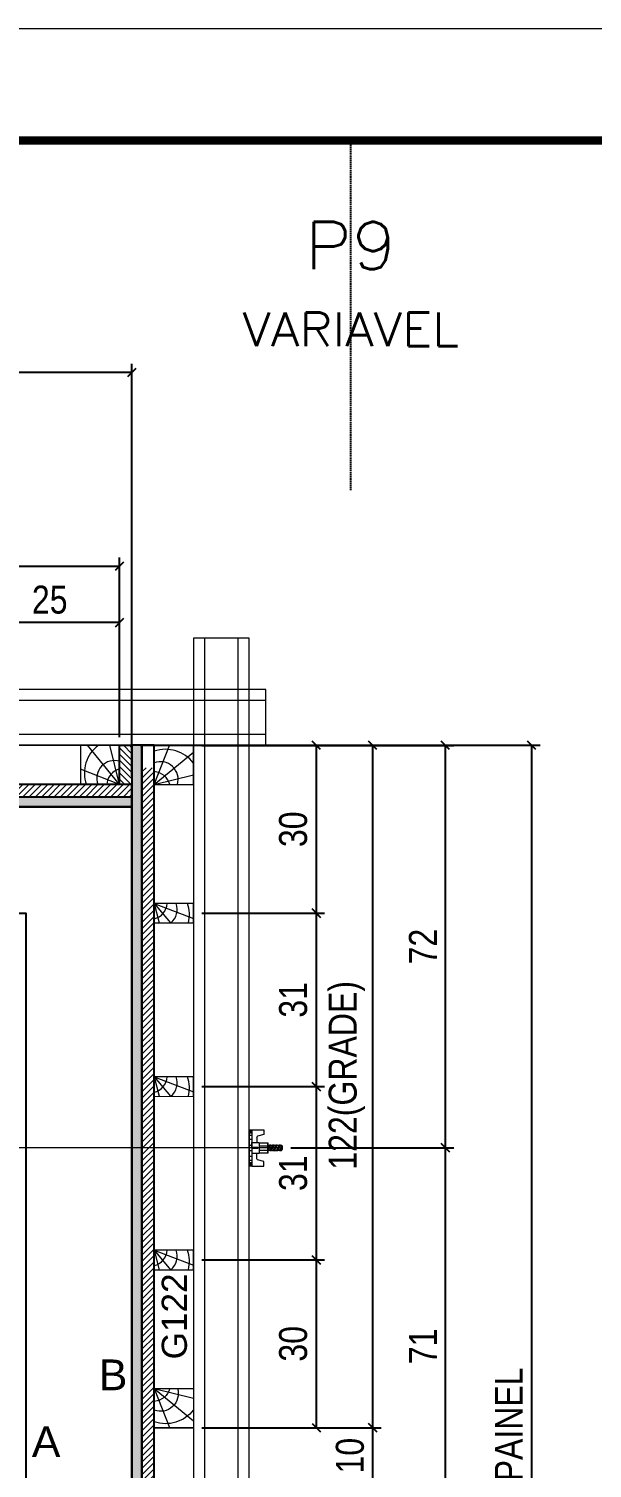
# Model space of a CAD drawing. Header units: millimetres. Extents: x 1945 to 8225, y 304 to 15137.
# Drawn here: x 5884 to 6086, y 11177 to 11691 of the extents above; entities that cross this region are included whole.
import ezdxf
from ezdxf.enums import TextEntityAlignment as Align

# ---------------------------------------------------------------- set-up
doc = ezdxf.new("R2010")
doc.units = ezdxf.units.MM
doc.linetypes.add('DASHED', pattern=[0.75, 0.5, -0.25])
doc.linetypes.add('HIDDEN', pattern=[0.375, 0.25, -0.125])
for name, color, linetype in [('CHAPA', 1, 'Continuous'), ('COTA', 241, 'Continuous'), ('MEIO_PONT', 93, 'Continuous'), ('Painéis', 200, 'Continuous'), ('SARRAFO', 251, 'Continuous'), ('Texto de Titulo', 7, 'Continuous'), ('Texto Qtd Sarr', 242, 'Continuous'), ('TEXTO_GERAL', 7, 'Continuous')]:
    doc.layers.add(name, color=color, linetype=linetype)
for name, color, linetype, lineweight in [('CONCRETO', 251, 'Continuous', 25), ('Folhas', 255, 'Continuous', 9), ('Hachura', 251, 'Continuous', 9), ('Madeira', 126, 'Continuous', 18), ('Perfil Metálico', 224, 'Continuous', 18), ('SARRAFO DE PRESSAO', 251, 'DASHED', 9), ('Texto Seção', 7, 'Continuous', 15)]:
    doc.layers.add(name, color=color, linetype=linetype, lineweight=lineweight)
doc.styles.add('ARIAL', font='arial.ttf')
doc.styles.add('COTA TECNICA 2X', font='techl___.ttf', dxfattribs={"height": 10})
doc.styles.add('ROMANS', font='romans.shx')
doc.styles.add('SANSSERIF', font='sas_____.pfb')
doc.dimstyles.new('Cota Seção interna', dxfattribs={"dimtxt": 7, "dimasz": 6, "dimexe": 0.18, "dimexo": 2, "dimgap": -4, "dimtad": 3, "dimdec": 1, "dimlfac": 0.5, "dimzin": 12, "dimdsep": 46, "dimtxsty": 'ROMANS', "dimblk": 'ARCHTICK', "dimcen": 0.09, "dimse1": 1, "dimse2": 1, "dimsd1": 1, "dimsd2": 1, "dimclrd": 180, "dimclre": 5, "dimclrt": 1, "dimadec": 0, "dimazin": 3, "dimtfac": 1, "dimtdec": 1, "dimtofl": 0, "dimtmove": 0, "dimatfit": 3, "dimldrblk": 'ARCHTICK', "dimfxl": 1, "dimtolj": 1, "dimtzin": 0, "dimarcsym": 0})
doc.dimstyles.new('SECAO PILAR', dxfattribs={"dimtxt": 10, "dimasz": 3, "dimexe": 3, "dimexo": 3, "dimgap": 3, "dimtad": 1, "dimdec": 1, "dimlfac": 0.5, "dimzin": 12, "dimdsep": 46, "dimtxsty": 'COTA TECNICA 2X', "dimblk1": 'OBLIQUE', "dimblk2": 'OBLIQUE', "dimsah": 1, "dimcen": 0.9, "dimclrd": 256, "dimclre": 256, "dimclrt": 256, "dimadec": 1, "dimazin": 3, "dimtfac": 1, "dimtdec": 1, "dimtmove": 0, "dimatfit": 3, "dimfxl": 1, "dimtolj": 1, "dimtzin": 12, "dimarcsym": 0})

# ---------------------------------------------------------------- blocks, each defined once
blk = doc.blocks.new('9999999999')
at = {"layer": 'Folhas'}
blk.add_lwpolyline([(98138.98, 34190.21), (99623.98, 34190.21), (99623.98, 35240.21), (98138.98, 35240.21)], close=True, dxfattribs=at)
at = {"layer": 'Folhas', "color": 30, "const_width": 3}
blk.add_lwpolyline([(98213.98, 34230.21), (99583.98, 34230.21), (99583.98, 35200.21), (98213.98, 35200.21)], close=True, dxfattribs=at)
blk = doc.blocks.new('titulo1')
at = {"layer": 'Defpoints', "color": 252, "linetype": 'HIDDEN', "ltscale": 2}
blk.add_line((0, 0), (0, 125), dxfattribs=at)
at = {"layer": 'Defpoints', "style": 'ROMANS', "oblique": 15}
blk.add_attdef('FOLHA', text='', height=10, dxfattribs=at).set_placement((0, 15.58), align=Align.MIDDLE_CENTER)
at = {"layer": 'Texto Qtd Sarr', "color": 3, "style": 'ROMANS', "oblique": 15}
for tag, height, p in [('TITULO', 17, (0, 71.45)), ('SEÇÃO', 12, (0, 41.55))]:
    blk.add_attdef(tag, text='', height=height, dxfattribs=at).set_placement(p, align=Align.MIDDLE_CENTER)
blk = doc.blocks.new('_Oblique')
at = {"color": 0, "linetype": 'ByBlock', "lineweight": -2}
blk.add_line((-0.5, -0.5), (0.5, 0.5), dxfattribs=at)
blk = doc.blocks.new('*D550')
at = {"layer": 'COTA', "lineweight": -2, "transparency": 16777216}
for p, q in [((5599.02, 11424.19), (5599.02, 11571.55)), ((5921.02, 11424.15), (5921.02, 11571.55)), ((5599.02, 11568.55), (5921.02, 11568.55))]:
    blk.add_line(p, q, dxfattribs=at)
at = {"layer": 'Defpoints', "color": 0, "transparency": 16777216}
for p in [(5921.02, 11568.55), (5599.02, 11421.19), (5921.02, 11421.15)]:
    blk.add_point(p, dxfattribs=at)
at = {"layer": 'COTA', "lineweight": -2, "transparency": 16777216, "xscale": 3, "yscale": 3, "zscale": 3, "rotation": 180}
blk.add_blockref('_Oblique', (5599.02, 11568.55), dxfattribs=at)
at = {"layer": 'COTA', "lineweight": -2, "transparency": 16777216, "xscale": 3, "yscale": 3, "zscale": 3}
blk.add_blockref('_Oblique', (5921.02, 11568.55), dxfattribs=at)
at = {"layer": 'COTA', "transparency": 16777216, "insert": (5760.02, 11576.66), "char_height": 10, "attachment_point": 5, "style": 'COTA TECNICA 2X'}
blk.add_mtext('\\A1;161 PAINEL', dxfattribs=at)
blk = doc.blocks.new('*D554')
at = {"layer": 'COTA', "linetype": 'ByBlock', "lineweight": -2, "transparency": 16777216}
for p, q in [((5977.83, 11291.22), (6036.19, 11291.22)), ((6033.19, 11149.22), (6033.19, 11291.22)), ((5977.83, 11149.22), (6036.19, 11149.22))]:
    blk.add_line(p, q, dxfattribs=at)
at = {"layer": 'Defpoints', "color": 0, "linetype": 'ByBlock', "transparency": 16777216}
for p in [(5974.83, 11291.22), (6033.19, 11291.22), (5974.83, 11149.22)]:
    blk.add_point(p, dxfattribs=at)
at = {"layer": 'COTA', "linetype": 'ByBlock', "lineweight": -2, "transparency": 16777216, "xscale": 3, "yscale": 3, "zscale": 3}
for p, rotation in [((6033.19, 11291.22), 90), ((6033.19, 11149.22), 270)]:
    blk.add_blockref('_Oblique', p, dxfattribs=dict(at, rotation=rotation))
at = {"layer": 'COTA', "linetype": 'ByBlock', "transparency": 16777216, "insert": (6025.12, 11220.22), "char_height": 10, "attachment_point": 5, "rotation": 90, "style": 'COTA TECNICA 2X'}
blk.add_mtext('\\A1;71', dxfattribs=at)
blk = doc.blocks.new('*D555')
at = {"layer": 'COTA', "linetype": 'ByBlock', "lineweight": -2, "transparency": 16777216}
for p, q in [((5924.02, 11435.15), (6067.04, 11435.15)), ((6064.04, 10927.15), (6064.04, 11435.15)), ((5924.02, 10927.15), (6067.04, 10927.15))]:
    blk.add_line(p, q, dxfattribs=at)
at = {"layer": 'Defpoints', "color": 0, "linetype": 'ByBlock', "transparency": 16777216}
for p in [(5921.02, 11435.15), (6064.04, 11435.15), (5921.02, 10927.15)]:
    blk.add_point(p, dxfattribs=at)
at = {"layer": 'COTA', "linetype": 'ByBlock', "lineweight": -2, "transparency": 16777216, "xscale": 3, "yscale": 3, "zscale": 3}
for p, rotation in [((6064.04, 11435.15), 90), ((6064.04, 10927.15), 270)]:
    blk.add_blockref('_Oblique', p, dxfattribs=dict(at, rotation=rotation))
at = {"layer": 'COTA', "linetype": 'ByBlock', "transparency": 16777216, "insert": (6055.93, 11181.15), "char_height": 10, "attachment_point": 5, "rotation": 90, "style": 'COTA TECNICA 2X'}
blk.add_mtext('\\A1;254 PAINEL', dxfattribs=at)
blk = doc.blocks.new('*D556')
at = {"layer": 'COTA', "color": 180, "lineweight": -2, "transparency": 16777216}
for p, q in [((5729.67, 11411.52), (5704.67, 11411.52)), ((5704.67, 11411.52), (5704.67, 11396.52)), ((5729.67, 11396.52), (5729.67, 11411.52)), ((5704.67, 11396.52), (5729.67, 11396.52))]:
    blk.add_line(p, q, dxfattribs=at)
at = {"layer": 'Defpoints', "color": 0, "transparency": 16777216}
for p in [(5621.02, 11413.15), (5921.02, 11413.15), (5921.02, 11392.52)]:
    blk.add_point(p, dxfattribs=at)
at = {"layer": 'COTA', "color": 1, "transparency": 16777216, "insert": (5717.17, 11404.02), "char_height": 7, "attachment_point": 5, "style": 'ROMANS'}
blk.add_mtext('\\A1;150', dxfattribs=at)
blk = doc.blocks.new('_ArchTick')
at = {"color": 0, "linetype": 'ByBlock', "const_width": 0.15}
blk.add_lwpolyline([(-0.5, -0.5), (0.5, 0.5)], dxfattribs=at)
blk = doc.blocks.new('*D557')
at = {"layer": 'COTA', "color": 180, "lineweight": -2, "transparency": 16777216}
for p, q in [((5917.02, 11167.51), (5902.02, 11167.51)), ((5902.02, 11167.51), (5902.02, 11141.51)), ((5917.02, 11141.51), (5917.02, 11167.51)), ((5902.02, 11141.51), (5917.02, 11141.51))]:
    blk.add_line(p, q, dxfattribs=at)
at = {"layer": 'Defpoints', "color": 0, "transparency": 16777216}
for p in [(5921.02, 11413.15), (5921.02, 10949.15), (5921.02, 10949.15)]:
    blk.add_point(p, dxfattribs=at)
at = {"layer": 'COTA', "color": 1, "transparency": 16777216, "insert": (5909.52, 11154.51), "char_height": 7, "attachment_point": 5, "rotation": 90, "style": 'ROMANS'}
blk.add_mtext('\\A1;232', dxfattribs=at)
blk = doc.blocks.new('*D563')
at = {"layer": 'COTA', "linetype": 'ByBlock', "lineweight": -2, "transparency": 16777216}
for p, q in [((5946.01, 11435.13), (6036.19, 11435.13)), ((6033.19, 11291.22), (6033.19, 11435.13)), ((5977.83, 11291.22), (6036.19, 11291.22))]:
    blk.add_line(p, q, dxfattribs=at)
at = {"layer": 'Defpoints', "color": 0, "linetype": 'ByBlock', "transparency": 16777216}
for p in [(5943.01, 11435.13), (6033.19, 11435.13), (5974.83, 11291.22)]:
    blk.add_point(p, dxfattribs=at)
at = {"layer": 'COTA', "linetype": 'ByBlock', "lineweight": -2, "transparency": 16777216, "xscale": 3, "yscale": 3, "zscale": 3}
for p, rotation in [((6033.19, 11435.13), 90), ((6033.19, 11291.22), 270)]:
    blk.add_blockref('_Oblique', p, dxfattribs=dict(at, rotation=rotation))
at = {"layer": 'COTA', "linetype": 'ByBlock', "transparency": 16777216, "insert": (6025.12, 11363.17), "char_height": 10, "attachment_point": 5, "rotation": 90, "style": 'COTA TECNICA 2X'}
blk.add_mtext('\\A1;72', dxfattribs=at)
blk = doc.blocks.new('*D568')
at = {"layer": 'COTA', "color": 180, "lineweight": -2, "transparency": 16777216}
for p, q in [((5900.25, 11123.15), (5885.25, 11123.15)), ((5885.25, 11123.15), (5885.25, 11097.15)), ((5900.25, 11097.15), (5900.25, 11123.15)), ((5885.25, 11097.15), (5900.25, 11097.15))]:
    blk.add_line(p, q, dxfattribs=at)
at = {"layer": 'Defpoints', "color": 0, "transparency": 16777216}
for p in [(5883.02, 11375.15), (5883.02, 10949.15), (5904.25, 10949.15)]:
    blk.add_point(p, dxfattribs=at)
at = {"layer": 'COTA', "color": 1, "transparency": 16777216, "insert": (5892.75, 11110.15), "char_height": 7, "attachment_point": 5, "rotation": 90, "style": 'ROMANS'}
blk.add_mtext('\\A1;213', dxfattribs=at)
blk = doc.blocks.new('PONTALETE')
at = {"layer": 'Madeira'}
for q in [(2.71, 7), (7, 5.76), (7, 1.74)]:
    blk.add_line((0, 0), q, dxfattribs=at)
blk.add_lwpolyline([(0, 0), (7, 0), (7, 7), (0, 7)], close=True, dxfattribs=at)
for centre, radius, start, end in [((2.04, 0.06), 6.23, 37.2818, 109.0913), ((1.09, 0.9), 3.19, 343.603, 109.9847), ((-0.21, -0.78), 3.09, 14.6322, 86.0383)]:
    blk.add_arc(centre, radius, start, end, dxfattribs=at)
blk = doc.blocks.new('MEIO PONTALETE')
at = {"layer": 'Madeira'}
for q in [(2.71, 7), (3.5, 2.88), (3.5, 0.87)]:
    blk.add_line((0, 0), q, dxfattribs=at)
blk.add_lwpolyline([(0, 0), (3.5, 0), (3.5, 7), (0, 7)], close=True, dxfattribs=at)
for centre, radius, start, end in [((2.04, 0.06), 6.23, 76.4499, 109.0913), ((1.09, 0.9), 3.19, 40.9063, 109.9847), ((-0.21, -0.78), 3.09, 14.6322, 86.0383)]:
    blk.add_arc(centre, radius, start, end, dxfattribs=at)
blk = doc.blocks.new('*D578')
at = {"layer": 'COTA', "lineweight": -2, "transparency": 16777216}
for p, q in [((5946.03, 11435.13), (5989.96, 11435.13)), ((5986.96, 11435.13), (5986.96, 11375.13)), ((5946.02, 11375.13), (5989.96, 11375.13))]:
    blk.add_line(p, q, dxfattribs=at)
at = {"layer": 'Defpoints', "color": 0, "transparency": 16777216}
for p in [(5943.03, 11435.13), (5943.02, 11375.13), (5986.96, 11375.13)]:
    blk.add_point(p, dxfattribs=at)
at = {"layer": 'COTA', "lineweight": -2, "transparency": 16777216, "xscale": 3, "yscale": 3, "zscale": 3}
for p, rotation in [((5986.96, 11435.13), 90), ((5986.96, 11375.13), 270)]:
    blk.add_blockref('_Oblique', p, dxfattribs=dict(at, rotation=rotation))
at = {"layer": 'COTA', "transparency": 16777216, "insert": (5978.74, 11405.13), "char_height": 10, "attachment_point": 5, "rotation": 90, "style": 'COTA TECNICA 2X'}
blk.add_mtext('\\A1;30', dxfattribs=at)
blk = doc.blocks.new('*D579')
at = {"layer": 'COTA', "lineweight": -2, "transparency": 16777216}
for p, q in [((5946.03, 11435.13), (6010.15, 11435.13)), ((6007.15, 11191.13), (6007.15, 11435.13)), ((5946, 11191.13), (6010.15, 11191.13))]:
    blk.add_line(p, q, dxfattribs=at)
at = {"layer": 'Defpoints', "color": 0, "transparency": 16777216}
for p in [(5943.03, 11435.13), (6007.15, 11435.13), (5943, 11191.13)]:
    blk.add_point(p, dxfattribs=at)
at = {"layer": 'COTA', "lineweight": -2, "transparency": 16777216, "xscale": 3, "yscale": 3, "zscale": 3}
for p, rotation in [((6007.15, 11435.13), 90), ((6007.15, 11191.13), 270)]:
    blk.add_blockref('_Oblique', p, dxfattribs=dict(at, rotation=rotation))
at = {"layer": 'COTA', "transparency": 16777216, "insert": (5997.93, 11317.13), "char_height": 10, "attachment_point": 5, "rotation": 90, "style": 'COTA TECNICA 2X'}
blk.add_mtext('\\A1;122(GRADE)', dxfattribs=at)
blk = doc.blocks.new('*D580')
at = {"layer": 'COTA', "lineweight": -2, "transparency": 16777216}
for p, q in [((5946.02, 11375.13), (5989.96, 11375.13)), ((5986.96, 11375.13), (5986.96, 11313.13)), ((5946.02, 11313.13), (5989.96, 11313.13))]:
    blk.add_line(p, q, dxfattribs=at)
at = {"layer": 'Defpoints', "color": 0, "transparency": 16777216}
for p in [(5943.02, 11375.13), (5943.02, 11313.13), (5986.96, 11313.13)]:
    blk.add_point(p, dxfattribs=at)
at = {"layer": 'COTA', "lineweight": -2, "transparency": 16777216, "xscale": 3, "yscale": 3, "zscale": 3}
for p, rotation in [((5986.96, 11375.13), 90), ((5986.96, 11313.13), 270)]:
    blk.add_blockref('_Oblique', p, dxfattribs=dict(at, rotation=rotation))
at = {"layer": 'COTA', "transparency": 16777216, "insert": (5978.74, 11344.13), "char_height": 10, "attachment_point": 5, "rotation": 90, "style": 'COTA TECNICA 2X'}
blk.add_mtext('\\A1;31', dxfattribs=at)
blk = doc.blocks.new('*D581')
at = {"layer": 'COTA', "lineweight": -2, "transparency": 16777216}
for p, q in [((5946.02, 11313.13), (5989.96, 11313.13)), ((5986.96, 11313.13), (5986.96, 11251.13)), ((5946.02, 11251.13), (5989.96, 11251.13))]:
    blk.add_line(p, q, dxfattribs=at)
at = {"layer": 'Defpoints', "color": 0, "transparency": 16777216}
for p in [(5943.02, 11313.13), (5943.02, 11251.13), (5986.96, 11251.13)]:
    blk.add_point(p, dxfattribs=at)
at = {"layer": 'COTA', "lineweight": -2, "transparency": 16777216, "xscale": 3, "yscale": 3, "zscale": 3}
for p, rotation in [((5986.96, 11313.13), 90), ((5986.96, 11251.13), 270)]:
    blk.add_blockref('_Oblique', p, dxfattribs=dict(at, rotation=rotation))
at = {"layer": 'COTA', "transparency": 16777216, "insert": (5978.74, 11282.13), "char_height": 10, "attachment_point": 5, "rotation": 90, "style": 'COTA TECNICA 2X'}
blk.add_mtext('\\A1;31', dxfattribs=at)
blk = doc.blocks.new('*D582')
at = {"layer": 'COTA', "lineweight": -2, "transparency": 16777216}
for p, q in [((5946.02, 11251.13), (5989.96, 11251.13)), ((5986.96, 11251.13), (5986.96, 11191.13)), ((5946.02, 11191.13), (5989.96, 11191.13))]:
    blk.add_line(p, q, dxfattribs=at)
at = {"layer": 'Defpoints', "color": 0, "transparency": 16777216}
for p in [(5943.02, 11251.13), (5943.02, 11191.13), (5986.96, 11191.13)]:
    blk.add_point(p, dxfattribs=at)
at = {"layer": 'COTA', "lineweight": -2, "transparency": 16777216, "xscale": 3, "yscale": 3, "zscale": 3}
for p, rotation in [((5986.96, 11251.13), 90), ((5986.96, 11191.13), 270)]:
    blk.add_blockref('_Oblique', p, dxfattribs=dict(at, rotation=rotation))
at = {"layer": 'COTA', "transparency": 16777216, "insert": (5978.74, 11221.13), "char_height": 10, "attachment_point": 5, "rotation": 90, "style": 'COTA TECNICA 2X'}
blk.add_mtext('\\A1;30', dxfattribs=at)
blk = doc.blocks.new('*D583')
at = {"layer": 'COTA', "lineweight": -2, "transparency": 16777216}
for p, q in [((5866.62, 11438.15), (5866.62, 11482.08)), ((5916.62, 11479.08), (5866.62, 11479.08)), ((5916.62, 11438.15), (5916.62, 11482.08))]:
    blk.add_line(p, q, dxfattribs=at)
at = {"layer": 'Defpoints', "color": 0, "transparency": 16777216}
for p in [(5866.62, 11479.08), (5866.62, 11435.15), (5916.62, 11435.15)]:
    blk.add_point(p, dxfattribs=at)
at = {"layer": 'COTA', "lineweight": -2, "transparency": 16777216, "xscale": 3, "yscale": 3, "zscale": 3, "rotation": 180}
blk.add_blockref('_Oblique', (5866.62, 11479.08), dxfattribs=at)
at = {"layer": 'COTA', "lineweight": -2, "transparency": 16777216, "xscale": 3, "yscale": 3, "zscale": 3}
blk.add_blockref('_Oblique', (5916.62, 11479.08), dxfattribs=at)
at = {"layer": 'COTA', "transparency": 16777216, "insert": (5891.62, 11487.19), "char_height": 10, "attachment_point": 5, "style": 'COTA TECNICA 2X'}
blk.add_mtext('\\A1;25', dxfattribs=at)
blk = doc.blocks.new('*D845')
at = {"layer": 'COTA', "lineweight": -2, "transparency": 16777216}
for p, q in [((5766.62, 11438.15), (5766.62, 11502.27)), ((5916.62, 11438.12), (5916.62, 11502.27)), ((5766.62, 11499.27), (5916.62, 11499.27))]:
    blk.add_line(p, q, dxfattribs=at)
at = {"layer": 'Defpoints', "color": 0, "transparency": 16777216}
for p in [(5916.62, 11499.27), (5766.62, 11435.15), (5916.62, 11435.12)]:
    blk.add_point(p, dxfattribs=at)
at = {"layer": 'COTA', "lineweight": -2, "transparency": 16777216, "xscale": 3, "yscale": 3, "zscale": 3, "rotation": 180}
blk.add_blockref('_Oblique', (5766.62, 11499.27), dxfattribs=at)
at = {"layer": 'COTA', "lineweight": -2, "transparency": 16777216, "xscale": 3, "yscale": 3, "zscale": 3}
blk.add_blockref('_Oblique', (5916.62, 11499.27), dxfattribs=at)
at = {"layer": 'COTA', "transparency": 16777216, "insert": (5841.62, 11508.49), "char_height": 10, "attachment_point": 5, "style": 'COTA TECNICA 2X'}
blk.add_mtext('\\A1;75(GRADE)', dxfattribs=at)
blk = doc.blocks.new('*D1604')
at = {"layer": 'COTA', "lineweight": -2, "transparency": 16777216}
for p, q in [((5946.03, 11191.13), (6010.15, 11191.13)), ((6007.15, 11171.13), (6007.15, 11191.13)), ((5946.01, 11171.13), (6010.15, 11171.13))]:
    blk.add_line(p, q, dxfattribs=at)
at = {"layer": 'Defpoints', "color": 0, "transparency": 16777216}
for p in [(5943.03, 11191.13), (6007.15, 11191.13), (5943.01, 11171.13)]:
    blk.add_point(p, dxfattribs=at)
at = {"layer": 'COTA', "lineweight": -2, "transparency": 16777216, "xscale": 3, "yscale": 3, "zscale": 3}
for p, rotation in [((6007.15, 11191.13), 90), ((6007.15, 11171.13), 270)]:
    blk.add_blockref('_Oblique', p, dxfattribs=dict(at, rotation=rotation))
at = {"layer": 'COTA', "transparency": 16777216, "insert": (5999.05, 11181.13), "char_height": 10, "attachment_point": 5, "rotation": 90, "style": 'COTA TECNICA 2X'}
blk.add_mtext('\\A1;10', dxfattribs=at)
blk = doc.blocks.new('C')
at = {"layer": 'Hachura', "color": 0}
for p, q in [((0, 3.22), (0, -3.22)), ((0.45, 3.22), (0, 3.22)), ((0.46, 3.16), (0, 3.16)), ((0.46, 3.05), (0, 3.05)), ((0.46, 2.88), (0, 2.88)), ((0, 2.75), (0, -1.16)), ((0.46, 2.65), (0, 2.65)), ((0.45, -3.23), (0.45, 3.22)), ((0.45, 3.22), (2.58, 3.22)), ((2.58, 3.22), (2.58, 2.39)), ((0.46, 2.23), (0, 2.23)), ((0.46, 1.51), (0, 1.51)), ((0.39, 0.49), (0.17, 0.49)), ((1.74, 0.97), (0.45, 0.97)), ((1.45, 0.1), (0.45, 0.1)), ((1.35, 1.94), (1.35, 0.96)), ((2.58, 2.39), (1.47, 2.09)), ((1.74, -0.97), (1.74, 0.97)), ((1.74, 0.97), (1.74, 0.84)), ((1.74, 0.97), (1.74, 0.84)), ((1.74, 0.84), (3.35, 0.84)), ((3.35, 0.45), (1.74, 0.45)), ((3.32, 0.84), (3.32, -0.84)), ((3.35, 0.84), (3.35, -0.84)), ((3.68, 0.45), (3.35, 0.45)), ((3.84, -0.52), (3.35, 0.45)), ((3.35, 0.06), (3.67, -0.57)), ((3.68, 0.45), (4.16, -0.52)), ((3.72, 0.5), (4.25, -0.57)), ((4.37, -0.55), (3.83, 0.53)), ((4.15, 0.45), (3.93, 0.45)), ((4.42, -0.52), (3.93, 0.45)), ((4.15, 0.45), (4.26, 0.45)), ((4.26, 0.45), (4.74, -0.52)), ((4.3, 0.5), (4.83, -0.57)), ((4.95, -0.55), (4.41, 0.53)), ((4.51, 0.45), (4.84, 0.45)), ((5, -0.52), (4.51, 0.45)), ((4.84, 0.45), (5.32, -0.52)), ((4.88, 0.5), (5.41, -0.57)), ((5.53, -0.55), (4.99, 0.53)), ((5.58, -0.52), (5.09, 0.45)), ((5.42, 0.45), (5.09, 0.45)), ((5.58, -0.52), (5.09, 0.45)), ((5.42, 0.45), (5.74, -0.19)), ((5.46, 0.5), (5.74, -0.07)), ((5.74, 0.19), (5.57, 0.53)), ((5.74, 0.32), (5.68, 0.45)), ((5.68, 0.45), (5.74, 0.45)), ((5.74, 0.45), (5.9, 0.29)), ((5.74, 0.45), (5.74, -0.52)), ((5.9, -0.36), (5.9, 0.29)), ((0.45, 0), (0, 0)), ((0.46, -1.52), (0, -1.52)), ((0.46, -2.23), (0, -2.23)), ((0.08, -0.48), (0.29, -0.48)), ((0.29, -0.48), (0.4, -0.48)), ((0.45, 0), (0.45, -0.97)), ((0.45, -0.16), (1.45, -0.16)), ((0.45, -0.65), (0.45, -0.32)), ((0.45, -3.23), (0.45, -0.65)), ((0.45, -0.97), (1.74, -0.97)), ((1.35, -1.94), (1.35, -0.97)), ((2.58, -2.39), (1.47, -2.1)), ((3.35, -0.32), (1.74, -0.32)), ((3.35, -0.84), (1.74, -0.84)), ((2.58, -3.23), (2.58, -2.39)), ((3.35, -0.07), (3.58, -0.52)), ((3.35, -0.52), (3.58, -0.52)), ((3.84, -0.52), (4.16, -0.52)), ((4.42, -0.52), (4.74, -0.52)), ((4.63, -0.52), (4.74, -0.52)), ((5, -0.52), (5.32, -0.52)), ((5.58, -0.52), (5.74, -0.52)), ((5.74, -0.52), (5.9, -0.36)), ((5.74, -0.52), (5.74, -0.52)), ((0.46, -2.65), (0, -2.65)), ((0.46, -2.88), (0, -2.88)), ((0.46, -3.05), (0, -3.05)), ((0.46, -3.16), (0, -3.16)), ((0, -3.22), (2.57, -3.22))]:
    blk.add_line(p, q, dxfattribs=at)
for centre, radius, start, end in [((1.52, 1.94), 0.161, 104.7436, 180), ((1.44, -0.03), 0.129, 272.695, 87.305), ((3.81, 0.39), 0.143, 25.5688, 154.4312), ((4.39, 0.39), 0.143, 25.5688, 154.4312), ((4.97, 0.39), 0.143, 25.5688, 154.4312), ((5.55, 0.39), 0.143, 25.5688, 154.4312), ((0.17, -0.37), 0.174, 221.744, 317.8592), ((1.52, -1.94), 0.161, 180, 255.2564), ((3.71, -0.4), 0.174, 222.1408, 318.256), ((4.29, -0.4), 0.174, 222.1408, 318.256), ((4.87, -0.4), 0.174, 222.1408, 318.256), ((5.45, -0.4), 0.174, 222.1408, 318.256), ((5.61, -0.4), 0.174, 317.8592, 318.256)]:
    blk.add_arc(centre, radius, start, end, dxfattribs=at)

msp = doc.modelspace()

# ---------------------------------------------------------------- hatches: boundary and pattern name
at = {"layer": 'Hachura'}
h = msp.add_hatch(dxfattribs=at)
h.set_pattern_fill('ANSI31', color=256, scale=0.5, angle=270, style=0)
h.set_pattern_definition([(315, (28323.926, 894.3795), (1.12253202, 1.12253202), [])])
h.paths.add_polyline_path([(5921.02, 11435.15), (5916.62, 11435.15), (5916.62, 11421.15), (5921.02, 11421.15)])
h = msp.add_hatch(color=256, dxfattribs=at)
h.dxf.hatch_style = 1
h.paths.add_polyline_path([(5924.62, 11435.15), (5921.02, 11435.15), (5921.02, 10927.15), (5924.62, 10927.15)])
h = msp.add_hatch(dxfattribs=at)
h.set_pattern_fill('ANSI31', color=256, scale=0.5, angle=360, style=0)
h.set_pattern_definition([(45, (16655.6206, 1921.9416), (-1.12253202, 1.12253202), [])])
h.paths.add_polyline_path([(5924.62, 10927.15), (5929.02, 10927.15), (5929.02, 11427.15), (5924.62, 11427.15)])
h = msp.add_hatch(dxfattribs=at)
h.set_pattern_fill('ANSI31', color=256, scale=0.5, angle=360, style=0)
h.set_pattern_definition([(45, (14886.6697, 33541.5395), (-1.12253202, 1.12253202), [])])
h.paths.add_polyline_path([(5599.02, 11416.75), (5599.02, 11421.15), (5921.02, 11421.15), (5921.02, 11416.75)])
h = msp.add_hatch(color=256, dxfattribs=at)
h.dxf.hatch_style = 1
h.paths.add_polyline_path([(5599.02, 11413.15), (5599.02, 11416.75), (5921.02, 11416.75), (5921.02, 11413.15)])

# ---------------------------------------------------------------- linework, layer by layer
at = {"layer": 'CHAPA', "linetype": 'ByBlock'}
for p, q in [((5921.02, 11421.15), (5917.24, 11421.15)), ((5921.02, 11413.15), (5921.02, 11421.15))]:
    msp.add_line(p, q, dxfattribs=at)
at = {"layer": 'CONCRETO', "color": 2}
msp.add_lwpolyline([(5621.02, 11413.15), (5621.02, 11375.15), (5883.02, 11375.15), (5883.02, 10949.15), (5921.02, 10949.15), (5921.02, 11413.15)], close=True, dxfattribs=at)
at = {"layer": 'Hachura'}
msp.add_line((5973.83, 11291.16), (5834.03, 11291.16), dxfattribs=at)
at = {"layer": 'Madeira'}
for points in [[(5916.62, 11421.15), (5916.62, 11435.15), (5766.62, 11435.15), (5766.62, 11421.15)], [(5929.02, 11435.14), (5943.02, 11435.13), (5943.02, 11191.13), (5929.02, 11191.15)], [(5929.02, 11191.14), (5943.02, 11191.13), (5943.02, 10927.13), (5929.02, 10927.15)]]:
    msp.add_lwpolyline(points, close=True, dxfattribs=at)
at = {"layer": 'Painéis'}
for points in [[(5924.62, 11435.15), (5921.02, 11435.15), (5921.02, 10927.15), (5924.62, 10927.15)], [(5921.02, 11413.15), (5599.02, 11413.15), (5599.02, 11416.75), (5921.02, 11416.75)]]:
    msp.add_lwpolyline(points, close=True, dxfattribs=at)
at = {"layer": 'Perfil Metálico'}
for points in [[(5943.02, 10895.21), (5963.02, 10895.21), (5963.02, 11473.47), (5943.02, 11473.47)], [(5959.02, 11473.47), (5947.02, 11473.47), (5947.02, 10895.21), (5959.02, 10895.21)], [(5968.92, 11435.15), (5968.92, 11455.15), (5574.65, 11455.15), (5574.65, 11435.15)], [(5574.65, 11451.15), (5574.65, 11439.15), (5968.92, 11439.15), (5968.92, 11451.15)]]:
    msp.add_lwpolyline(points, close=True, dxfattribs=at)
at = {"layer": 'SARRAFO'}
msp.add_line((5921.02, 11421.15), (5599.02, 11421.19), dxfattribs=at)
for points in [[(5916.62, 11421.15), (5916.62, 11435.15), (5921.02, 11435.15), (5921.02, 11421.15)], [(5924.62, 11435.15), (5924.62, 10927.15), (5929.02, 10927.15), (5929.02, 11435.15)], [(5924.62, 11435.15), (5924.62, 10927.15), (5929.02, 10927.15), (5929.02, 11435.15)]]:
    msp.add_lwpolyline(points, close=True, dxfattribs=at)
msp.add_lwpolyline([(5599.02, 11421.19), (5599.02, 11413.15), (5921.02, 11413.15), (5921.02, 11421.15)], dxfattribs=at)

# ---------------------------------------------------------------- block references
at = {"layer": 'Hachura', "linetype": 'Continuous', "xscale": -2, "yscale": 2, "zscale": 2, "rotation": 180}
msp.add_blockref('C', (5963.03, 11291.15), dxfattribs=at)
at = {"layer": 'Madeira'}
for name, p, xscale, yscale, zscale, rotation in [('PONTALETE', (5929.01, 11421.14), 2, 2, 2, 359.9370893031033), ('MEIO PONTALETE', (5929.02, 11378.64), 1.999999997962732, 1.999999997962732, 1.999999997962732, 269.9370893031033), ('MEIO PONTALETE', (5929.02, 11316.64), 1.999999997962732, 1.999999997962732, 1.999999997962732, 269.9370893031033), ('MEIO PONTALETE', (5929.02, 11254.64), 1.999999997962732, 1.999999997962732, 1.999999997962732, 269.9370893031033), ('PONTALETE', (5929.03, 11205.15), -2, 2, 2, 179.9370893031033)]:
    msp.add_blockref(name, p, dxfattribs=dict(at, xscale=xscale, yscale=yscale, zscale=zscale, rotation=rotation))
at = {"layer": 'MEIO_PONT', "xscale": 2, "yscale": 2, "zscale": 2, "rotation": 90.00000000000001}
msp.add_blockref('PONTALETE', (5916.62, 11421.15), dxfattribs=at)
at = {"layer": 'SARRAFO DE PRESSAO', "color": 6, "linetype": 'ByBlock'}
msp.add_blockref('9999999999', (-93010.62, -23548.82), dxfattribs=at)
at = {"layer": 'Texto Seção'}
ref = msp.add_blockref('titulo1', (5999.31, 11526.38), dxfattribs=dict(at, xscale=-1))
ref.add_attrib('TITULO', 'P9', dxfattribs={"layer": 'Texto de Titulo', "color": 7, "height": 17, "style": 'ROMANS', "width": 1.1}).set_placement((5999.31, 11613.88), align=Align.MIDDLE_CENTER)
ref.add_attrib('SEÇÃO', 'VARIAVEL', dxfattribs={"layer": 'Texto de Titulo', "color": 7, "height": 12, "style": 'ROMANS', "width": 1.1}).set_placement((5999.31, 11583.88), align=Align.MIDDLE_CENTER)

# ---------------------------------------------------------------- texts
at = {"layer": 'TEXTO_GERAL', "color": 0, "linetype": 'Continuous', "style": 'SANSSERIF'}
msp.add_text('G122', height=9, rotation=90, dxfattribs=at).set_placement((5936.19, 11215.55), align=Align.MIDDLE_LEFT)
at = {"layer": 'TEXTO_GERAL', "style": 'ARIAL'}
for s, p in [('B', (5914.28, 11210.02)), ('A', (5890.33, 11186.12))]:
    msp.add_text(s, height=11, dxfattribs=at).set_placement(p, align=Align.MIDDLE_CENTER)

# ---------------------------------------------------------------- dimensions: what is measured, and where the dimension line sits
at = {"layer": 'COTA'}
dim = msp.add_linear_dim(base=(5921.02, 11568.55), p1=(5599.02, 11421.19), p2=(5921.02, 11421.15), text='<> PAINEL', dimstyle='SECAO PILAR', dxfattribs=at)
dim.commit()
dim.dimension.update_dxf_attribs({"geometry": '*D550', "text_midpoint": (5760.02, 11576.66)})
dim = msp.add_linear_dim(base=(5916.62, 11499.27), p1=(5766.62, 11435.15), p2=(5916.62, 11435.12), angle=180, text='<>(GRADE)', dimstyle='SECAO PILAR', dxfattribs=at)
dim.commit()
dim.dimension.update_dxf_attribs({"geometry": '*D845', "text_midpoint": (5841.62, 11508.49)})
for base, p1, p2, angle, picture, middle in [((5866.62, 11479.08), (5916.62, 11435.15), (5866.62, 11435.15), 180, '*D583', (5891.62, 11487.19)), ((5986.96, 11375.13), (5943.03, 11435.13), (5943.02, 11375.13), 270, '*D578', (5978.74, 11405.13)), ((5986.96, 11313.13), (5943.02, 11375.13), (5943.02, 11313.13), 270, '*D580', (5978.74, 11344.13)), ((5986.96, 11251.13), (5943.02, 11313.13), (5943.02, 11251.13), 270, '*D581', (5978.74, 11282.13)), ((5986.96, 11191.13), (5943.02, 11251.13), (5943.02, 11191.13), 270, '*D582', (5978.74, 11221.13)), ((6007.15, 11191.13), (5943.01, 11171.13), (5943.03, 11191.13), 90, '*D1604', (5999.05, 11181.13))]:
    dim = msp.add_linear_dim(base=base, p1=p1, p2=p2, angle=angle, dimstyle='SECAO PILAR', dxfattribs=at)
    dim.commit()
    dim.dimension.update_dxf_attribs({"geometry": picture, "text_midpoint": middle})
at = {"layer": 'COTA', "linetype": 'ByBlock'}
dim = msp.add_linear_dim(base=(6064.04, 11435.15), p1=(5921.02, 10927.15), p2=(5921.02, 11435.15), angle=90, text='<> PAINEL', dimstyle='SECAO PILAR', override={"dimtmove": 1}, dxfattribs=at)
dim.commit()
dim.dimension.update_dxf_attribs({"geometry": '*D555', "text_midpoint": (6055.93, 11181.15)})
at = {"layer": 'COTA'}
dim = msp.add_linear_dim(base=(6007.15, 11435.13), p1=(5943, 11191.13), p2=(5943.03, 11435.13), angle=270, text='<>(GRADE)', dimstyle='SECAO PILAR', dxfattribs=at)
dim.commit()
dim.dimension.update_dxf_attribs({"geometry": '*D579', "text_midpoint": (6007.15, 11317.13), "dimtype": 160})
at = {"layer": 'COTA', "linetype": 'ByBlock'}
for base, p1, p2, angle, picture, middle in [((6033.19, 11435.13), (5974.83, 11291.22), (5943.01, 11435.13), 270, '*D563', (6025.12, 11363.17)), ((6033.19, 11291.22), (5974.83, 11149.22), (5974.83, 11291.22), 90, '*D554', (6025.12, 11220.22))]:
    dim = msp.add_linear_dim(base=base, p1=p1, p2=p2, angle=angle, dimstyle='SECAO PILAR', override={"dimtmove": 1}, dxfattribs=at)
    dim.commit()
    dim.dimension.update_dxf_attribs({"geometry": picture, "text_midpoint": middle})
at = {"layer": 'COTA'}
for base, p1, p2, angle, picture, middle in [((5921.02, 11392.52), (5621.02, 11413.15), (5921.02, 11413.15), 180, '*D556', (5717.17, 11392.52)), ((5921.02, 10949.15), (5921.02, 11413.15), (5921.02, 10949.15), 270, '*D557', (5921.02, 11154.51)), ((5904.25, 10949.15), (5883.02, 11375.15), (5883.02, 10949.15), 270, '*D568', (5904.25, 11110.15))]:
    dim = msp.add_linear_dim(base=base, p1=p1, p2=p2, angle=angle, dimstyle='Cota Seção interna', dxfattribs=at)
    dim.commit()
    dim.dimension.update_dxf_attribs({"geometry": picture, "text_midpoint": middle, "dimtype": 160})

doc.saveas('drawing.dxf')
